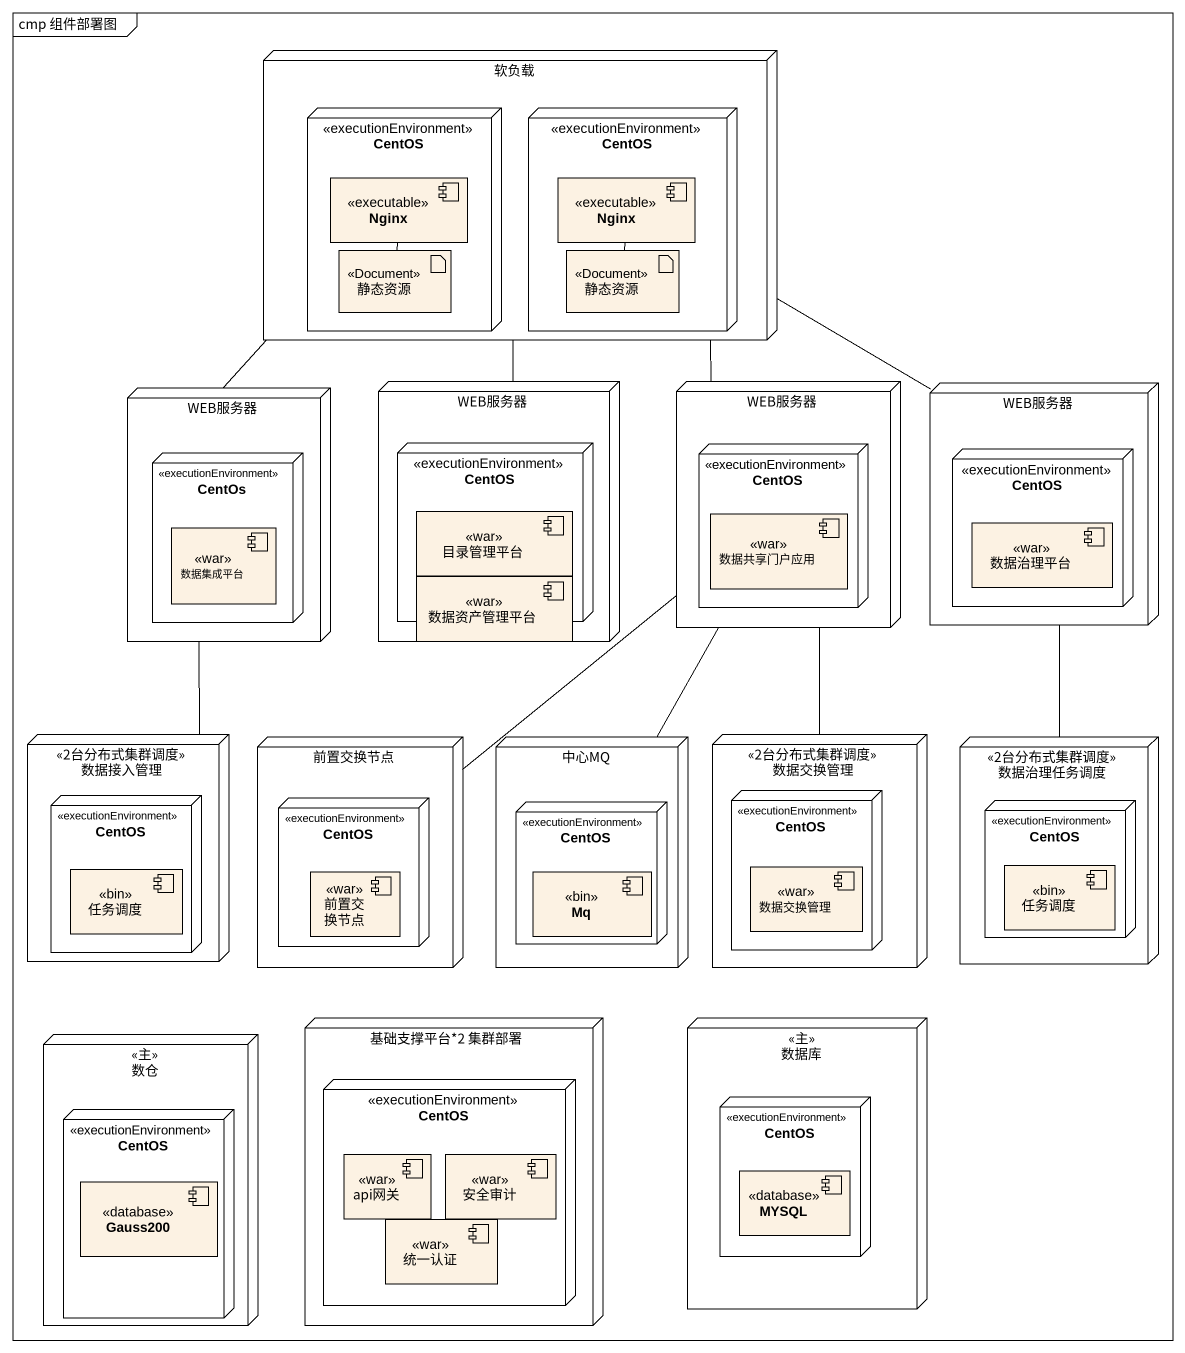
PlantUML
@startuml
mainframe cmp 组件部署图
node 软负载 {
  node CentOS <<executionEnvironment>> {
    component Nginx <<executable>>
    artifact 静态资源 <<Document>>
  }
  node "CentOS" as CentOS_2 <<executionEnvironment>> {
    component "Nginx" as Nginx_2 <<executable>>
    artifact "静态资源" as 静态资源_2 <<Document>>
  }
}
node WEB服务器 {
  node CentOs <<executionEnvironment>> {
    component 数据集成平台 <<war>>
  }
}
node "WEB服务器" as WEB服务器_2 {
  node "CentOS" as CentOS_3 <<executionEnvironment>> {
    component 目录管理平台 <<war>>
  }
  component 数据资产管理平台 <<war>>
}
node "WEB服务器" as WEB服务器_3 {
  node "CentOS" as CentOS_4 <<executionEnvironment>> {
    component 数据共享门户应用 <<war>>
  }
}
node "WEB服务器" as WEB服务器_4 {
  node "CentOS" as CentOS_5 <<executionEnvironment>> {
    component 数据治理平台 <<war>>
  }
}
node 数据接入管理 <<2台分布式集群调度>> {
  node "CentOS" as CentOS_6 <<executionEnvironment>> {
    component 任务调度 <<bin>>
  }
}
node 前置交换节点 {
  node "CentOS" as CentOS_7 <<executionEnvironment>> {
    component "前置交换节点" as 前置交换节点_2 <<war>>
  }
}
node 中心MQ {
  node "CentOS" as CentOS_8 <<executionEnvironment>> {
    component Mq <<bin>>
  }
}
node 数据交换管理 <<2台分布式集群调度>> {
  node "CentOS" as CentOS_9 <<executionEnvironment>> {
    component "数据交换管理" as 数据交换管理_2 <<war>>
  }
}
node 数据治理任务调度 <<2台分布式集群调度>> {
  node "CentOS" as CentOS_10 <<executionEnvironment>> {
    component "任务调度" as 任务调度_2 <<bin>>
  }
}
node 数仓 <<主>> {
  node "CentOS" as CentOS_11 <<executionEnvironment>> {
    component Gauss200 <<database>>
  }
}
node "基础支撑平台*2 集群部署" as 基础支撑平台_2_集群部署 {
  node "CentOS" as CentOS_12 <<executionEnvironment>> {
    component api网关 <<war>>
    component 安全审计 <<war>>
    component 统一认证 <<war>>
  }
}
node 数据库 <<主>> {
  node "CentOS" as CentOS_13 <<executionEnvironment>> {
    component MYSQL <<database>>
  }
}
软负载 -- WEB服务器
软负载 -- WEB服务器_2
软负载 -- WEB服务器_3
软负载 -right- WEB服务器_4
Nginx -- 静态资源
Nginx_2 -- 静态资源_2
WEB服务器 -- 数据接入管理
WEB服务器_4 -- 数据治理任务调度
前置交换节点 -up- WEB服务器_3
中心MQ -up- WEB服务器_3
数据交换管理 -up- WEB服务器_3
@enduml
